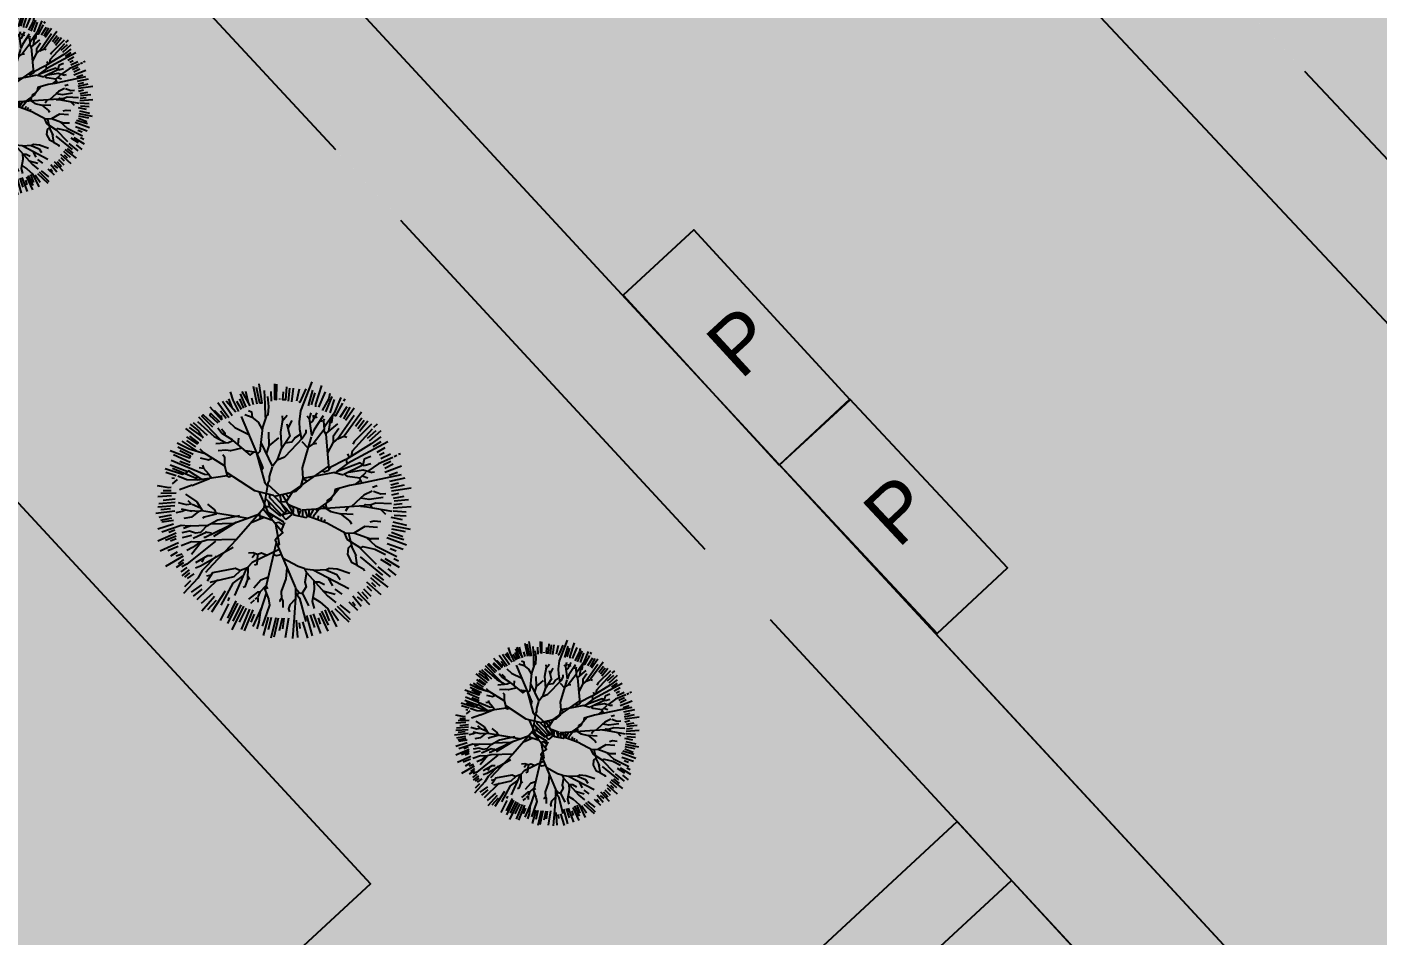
# Model space of a CAD drawing. Header units: metres. Extents: x 363418 to 1090844, y 5621240 to 16864471.
# Drawn here: x 363556.09 to 363577.2, y 5621469.81 to 5621484.01 of the extents above; entities that cross this region are included whole.
import ezdxf

# ---------------------------------------------------------------- set-up
doc = ezdxf.new("R2010")
doc.units = ezdxf.units.M
doc.header["$MEASUREMENT"] = 0
doc.linetypes.add('GELTUNGSBEREICH', pattern=[8.5, 7, -1.5])
doc.layers.get('0').update_dxf_attribs({"color": 252})
doc.layers.add('DACH-SONNE', color=7, linetype='Continuous', true_color=0xefdca9)
for name, color, linetype in [('DETACHED HOUSES', 255, 'Continuous'), ('FILL_Parken', 253, 'Continuous'), ('FOOTPATH', 255, 'Continuous'), ('KINDER GARDEN HATCHING', 255, 'Continuous'), ('MAJOR ROAD', 255, 'Continuous'), ('MAJOR ROAD HATCH', 255, 'Continuous'), ('MULTI STOREY BUILDING', 255, 'Continuous'), ('PARKPLATZ_LAENGS', 7, 'Continuous'), ('PLOT BOUNDARIES', 80, 'GELTUNGSBEREICH'), ('PRIVATE GREEN HATCHING', 255, 'Continuous'), ('ROAD PARKING', 255, 'Continuous'), ('TREES', 15, 'Continuous')]:
    doc.layers.add(name, color=color, linetype=linetype)
doc.layers.add('Garage', color=7, linetype='Continuous', lineweight=25)
doc.layers.get('0').off()
doc.layers.get('0').freeze()
doc.styles.get("Standard").update_dxf_attribs({"font": 'arial.ttf', "height": 1})

# ---------------------------------------------------------------- blocks, each defined once
blk = doc.blocks.new('Underground car park entrance')
h = blk.add_hatch(color=253)
h.dxf.hatch_style = 1
h.paths.add_polyline_path([(1.25, 10), (0, 10), (0, 2.5), (1.25, 2.5)])
h.paths.add_polyline_path([(3.75, 7.5), (2.5, 7.5), (3.75, 10), (1.25, 10), (1.25, 2.5), (2.5, 2.5), (1.25, 0), (3.75, 0)])
h.paths.add_polyline_path([(3.75, 10), (2.5, 7.5), (3.75, 7.5)], flags=17)
h.paths.add_polyline_path([(3.75, 10), (3.75, 7.5), (5, 7.5)], flags=17)
h.paths.add_polyline_path([(5, 10), (3.75, 10), (5, 7.5)])
h.paths.add_polyline_path([(5, 7.5), (3.75, 7.5), (3.75, 0), (5, 0)])
h.paths.add_polyline_path([(2.5, 2.5), (1.25, 2.5), (1.25, 0)], flags=17)
h.paths.add_polyline_path([(1.25, 2.5), (0, 2.5), (1.25, 0)], flags=17)
h.paths.add_polyline_path([(0, 2.5), (0, 0), (1.25, 0)])
for p, q in [((0, 0), (0, 10)), ((0, 10), (5, 10)), ((5, 10), (5, 0)), ((5, 0), (0, 0))]:
    blk.add_line(p, q)
at = {"color": 7}
for p, q in [((1.25, 0), (1.25, 10)), ((3.75, 10), (2.5, 7.5)), ((3.75, 0), (3.75, 10)), ((3.75, 10), (5, 7.5)), ((5, 7.5), (2.5, 7.5)), ((1.25, 0), (0, 2.5)), ((0, 2.5), (2.5, 2.5)), ((1.25, 0), (2.5, 2.5))]:
    blk.add_line(p, q, dxfattribs=at)
blk = doc.blocks.new('Public parking along streets')
at = {"layer": 'FILL_Parken'}
h = blk.add_hatch(color=256, dxfattribs=at)
h.dxf.hatch_style = 1
h.paths.add_polyline_path([(0, 0), (0, 2.5), (-6, 2.5), (-6, 0)])
at = {"layer": 'PARKPLATZ_LAENGS'}
blk.add_lwpolyline([(0, 0), (0, 2.5), (-6, 2.5), (-6, 0)], close=True, dxfattribs=at)
at = {"layer": 'PARKPLATZ_LAENGS', "insert": (-3.791, 0.741), "char_height": 1.5, "attachment_point": 1, "rotation": 90}
blk.add_mtext_dynamic_manual_height_columns('P', width=3.02243, gutter_width=12.5, heights=[0], dxfattribs=at)
blk = doc.blocks.new('Tree')
h = blk.add_hatch(color=63)
h.dxf.hatch_style = 1
edge = h.paths.add_edge_path()
edge.add_arc((0.14, -0.023), 5.772, 0, 360)
for p, q in [((-1.273, 5.72), (-1.106, 4.906)), ((0.376, 5.616), (0.313, 5.031)), ((0.543, 5.616), (0.46, 5.01)), ((0.815, 5.574), (0.689, 5.031)), ((1.42, 5.532), (1.211, 4.822)), ((-2.881, 4.969), (-2.38, 4.3)), ((-2.672, 5.031), (-2.234, 4.384)), ((-2.505, 5.052), (-2.067, 4.551)), ((-2.401, 5.136), (-2.236, 4.748)), ((-2.025, 5.031), (-1.816, 4.676)), ((-1.9, 5.136), (-1.712, 4.718)), ((-1.858, 5.365), (-1.607, 4.76)), ((-1.795, 5.47), (-1.42, 4.822)), ((-1.628, 5.491), (-1.508, 4.978)), ((-1.357, 5.177), (-1.273, 4.885)), ((-0.48, 5.47), (-0.459, 5.031)), ((-0.083, 5.157), (-0.083, 5.115)), ((1.525, 5.407), (1.357, 4.864)), ((1.984, 5.449), (1.692, 4.76)), ((2.297, 5.24), (2.005, 4.551)), ((2.401, 5.115), (2.193, 4.509)), ((2.882, 5.136), (2.819, 5.031)), ((-3.758, 4.321), (-2.771, 3.289)), ((-3.236, 4.781), (-2.712, 4.188)), ((-2.952, 4.533), (-2.986, 4.499)), ((-2.899, 4.48), (-2.936, 4.442)), ((-2.812, 4.301), (-2.756, 4.363)), ((-2.756, 4.593), (-2.505, 4.259)), ((-2.731, 4.383), (-2.712, 4.188)), ((-1.816, 4.342), (-0.841, 2.01)), ((-1.649, 4.426), (-1.32, 4.308)), ((0.272, 4.384), (0.033, 4.114)), ((1.17, 4.363), (1.265, 4.242)), ((1.337, 4.509), (1.264, 4.238)), ((1.441, 4.405), (1.453, 4.206)), ((2.965, 4.781), (2.652, 4.3)), ((3.111, 4.76), (2.819, 4.238)), ((3.633, 4.53), (2.842, 3.448)), ((3.299, 4.718), (2.903, 4.154)), ((-4.343, 3.799), (-3.633, 3.236)), ((-4.176, 3.841), (-3.549, 3.382)), ((-3.988, 4.071), (-3.361, 3.486)), ((0.481, 4.154), (0.3, 3.816)), ((1.264, 4.244), (1.369, 3.471)), ((1.902, 4.136), (1.74, 4.115)), ((1.942, 4.238), (1.909, 4.158)), ((2.548, 4.008), (2.018, 3.569)), ((2.224, 4.244), (2.139, 3.672)), ((3.654, 4.259), (3.362, 3.883)), ((3.759, 4.154), (3.466, 3.778)), ((3.926, 4.133), (3.55, 3.653)), ((4.281, 3.695), (3.884, 3.34)), ((4.51, 3.695), (3.988, 3.215)), ((4.343, 3.987), (4.176, 3.841)), ((-4.51, 3.215), (-3.827, 2.768)), ((-4.301, 3.256), (-3.883, 2.964)), ((-4.017, 3.344), (-4.078, 3.283)), ((-3.968, 3.305), (-4.012, 3.239)), ((-3.918, 3.266), (-3.972, 3.212)), ((-3.809, 3.18), (-3.856, 3.134)), ((-1.942, 3.361), (-1.971, 3.066)), ((-0.927, 3.156), (-0.411, 2.081)), ((-0.584, 3.632), (-0.563, 3.006)), ((-0.127, 3.378), (-0.563, 3.006)), ((-0.041, 3.632), (0.014, 2.886)), ((0.927, 3.198), (1.207, 2.924)), ((2.349, 3.168), (2.093, 2.693)), ((2.593, 3.375), (2.344, 3.164)), ((2.84, 3.445), (2.965, 3.403)), ((4.51, 3.194), (4.155, 2.964)), ((-4.886, 2.609), (-4.134, 2.275)), ((-4.698, 2.964), (-3.988, 2.63)), ((-1.133, 2.707), (-1.629, 2.777)), ((-1.138, 2.725), (-0.751, 1.336)), ((-0.563, 3.006), (-0.683, 2.648)), ((3.007, 2.651), (3.073, 2.48)), ((4.051, 2.526), (3.759, 2.4)), ((4.698, 2.922), (4.322, 2.714)), ((4.657, 2.693), (4.448, 2.588)), ((4.949, 2.63), (4.51, 2.421)), ((5.241, 2.567), (5.116, 2.505)), ((5.408, 2.651), (5.304, 2.609)), ((-5.032, 2.15), (-4.236, 1.85)), ((-4.593, 2.317), (-4.134, 2.129)), ((-3.716, 2.025), (-3.526, 1.997)), ((-3.57, 2.129), (-3.526, 1.997)), ((-2.579, 2.111), (-2.459, 1.647)), ((-0.841, 2.01), (-0.908, 1.892)), ((-0.188, 2.356), (-0.407, 2.072)), ((2.144, 2.093), (0.412, 0.886)), ((2.917, 2.384), (2.153, 1.991)), ((2.944, 2.004), (2.496, 1.831)), ((3.696, 2.129), (2.839, 1.714)), ((2.936, 2.394), (2.965, 2.191)), ((3.759, 2.4), (3.698, 2.133)), ((4.051, 2.192), (3.762, 2.104)), ((4.97, 2.296), (4.615, 2.129)), ((5.074, 2.171), (4.698, 1.983)), ((5.45, 2.087), (4.698, 1.795)), ((-5.241, 1.816), (-4.76, 1.67)), ((-4.969, 1.565), (-4.844, 1.544)), ((-4.719, 1.482), (-4.954, 1.28)), ((-4.044, 1.232), (-4.62, 1.009)), ((-4.056, 1.217), (-3.259, 1.528)), ((-3.292, 1.71), (-3.148, 1.545)), ((-0.76, 1.355), (-0.634, 1.208)), ((-0.623, 1.277), (-0.079, 0.769)), ((0.972, 1.532), (0.888, 1.218)), ((1.771, 1.681), (0.972, 1.532)), ((0.972, 1.532), (1.166, 1.411)), ((2.406, 1.798), (1.771, 1.681)), ((2.417, 1.8), (2.813, 1.702)), ((3.581, 1.445), (3.338, 1.256)), ((3.542, 1.525), (3.644, 1.314)), ((3.669, 1.642), (3.926, 1.565)), ((4.218, 1.816), (4.111, 1.802)), ((5.262, 1.795), (4.886, 1.67)), ((5.596, 1.544), (4.907, 1.398)), ((5.575, 1.231), (4.949, 1.085)), ((5.304, 1.315), (4.97, 1.231)), ((-4.975, 0.737), (-5.601, 0.695)), ((-4.769, 0.87), (-5.455, 0.842)), ((-5.35, 0.988), (-4.995, 0.988)), ((-1.021, 0.932), (-0.513, -0.211)), ((-0.725, 0.641), (0.027, -0.127)), ((0.659, 0.945), (-0.311, 0.714)), ((0.195, 0.835), (0.341, 0.661)), ((0.52, 0.961), (0.227, 0.469)), ((0.642, 1.047), (0.704, 0.985)), ((0.798, 1.155), (0.843, 1.11)), ((2.231, 0.637), (2.418, 0.834)), ((2.616, 1.074), (2.271, 0.657)), ((3.584, 0.638), (3.171, 0.251)), ((3.738, 0.772), (3.591, 0.644)), ((4.114, 0.96), (3.738, 0.772)), ((4.343, 1.189), (4.135, 1.127)), ((5.888, 1.085), (4.991, 0.96)), ((5.304, 0.855), (4.991, 0.772)), ((5.554, 0.709), (5.074, 0.626)), ((-4.827, 0.048), (-5.684, -0.056)), ((-4.824, 0.292), (-5.601, 0.236)), ((-4.816, 0.442), (-5.559, 0.382)), ((-5.016, 0.153), (-5.455, 0.111)), ((-4.804, 0.593), (-5.35, 0.528)), ((-4.536, 0.153), (-4.057, 0.055)), ((-4.244, 0.528), (-4.086, 0.379)), ((-4.045, 0.361), (-3.659, 0.199)), ((-3.597, 0.071), (-1.504, -0.275)), ((-0.609, 0.005), (0.092, -0.431)), ((-0.522, 0.218), (-0.036, -0.183)), ((0.222, 0.478), (-0.064, 0.457)), ((0.279, 0.1), (0, -0.147)), ((0.005, 0.385), (0.227, 0.054)), ((0.281, 0.376), (0.541, 0.232)), ((0.88, 0.115), (0.436, 0.29)), ((0.713, 0.181), (0.809, -0.175)), ((0.872, 0.094), (0.791, -0.109)), ((3.735, 0.289), (0.926, 0.098)), ((0.967, 0.1), (0.962, -0.207)), ((1.248, 0.119), (1.248, -0.185)), ((1.456, 0.134), (1.273, -0.195)), ((1.549, 0.14), (1.637, 0.052)), ((1.737, 0.153), (1.637, 0.052)), ((1.847, 0.288), (2.243, 0.029)), ((2.002, 0.398), (2.047, 0.174)), ((2.243, 0.029), (2.681, -0.076)), ((3.031, 0.241), (2.903, 0.041)), ((4.511, 0.128), (4.719, -0.084)), ((5.888, 0.25), (5.074, 0.187)), ((5.074, 0.062), (5.659, 0.02)), ((5.471, 0.375), (5.095, 0.333)), ((5.763, 0.563), (5.116, 0.5)), ((-4.891, -0.536), (-5.601, -0.766)), ((-4.995, -0.14), (-5.559, -0.244)), ((-4.975, -0.265), (-5.476, -0.369)), ((-4.891, -0.369), (-5.413, -0.453)), ((-2.057, -0.473), (-3.074, -1.1)), ((-0.773, -0.234), (-1.369, -0.478)), ((-1.075, -0.125), (-0.451, -0.349)), ((-0.958, -0.167), (-0.98, -0.319)), ((-0.431, -0.106), (-0.514, -0.209)), ((-0.354, -0.153), (-0.482, -0.281)), ((0.15, -0.467), (-0.006, -0.827)), ((0.019, -0.134), (0.212, -0.326)), ((0.05, -0.106), (0.099, -0.101)), ((0.072, -0.086), (0.072, -0.187)), ((0.072, -0.139), (0.11, -0.098)), ((0.116, -0.063), (0.081, -0.063)), ((0.14, -0.024), (0.082, -0.103)), ((0.17, -0.083), (0.114, -0.048)), ((0.47, -0.099), (0.211, -0.327)), ((1.676, -0.163), (1.654, -0.336)), ((1.815, -0.238), (1.793, -0.388)), ((1.971, -0.324), (1.932, -0.439)), ((4.97, -0.23), (5.471, -0.335)), ((5.011, -0.606), (5.847, -0.773)), ((5.116, -0.126), (5.659, -0.168)), ((-4.766, -0.954), (-5.601, -1.309)), ((-4.766, -1.079), (-5.246, -1.288)), ((-4.828, -0.808), (-5.1, -0.912)), ((-4.766, -1.205), (-5.016, -1.309)), ((-4.077, -1.058), (-4.494, -1.163)), ((-4.092, -0.614), (-4.432, -0.745)), ((-3.373, -0.902), (-3.993, -1.184)), ((-3.45, -0.891), (-3.167, -0.93)), ((3.289, -0.943), (2.95, -0.959)), ((3.044, -0.955), (3.214, -1.618)), ((4.093, -1.233), (3.289, -0.943)), ((4.427, -1.212), (4.035, -1.212)), ((4.782, -1.149), (5.68, -1.483)), ((4.865, -1.024), (5.554, -1.233)), ((4.991, -0.752), (5.617, -0.878)), ((4.991, -0.899), (5.513, -1.107)), ((-4.661, -1.393), (-5.497, -1.768)), ((-4.682, -1.56), (-5.142, -1.747)), ((-4.714, -1.804), (-5.016, -1.998)), ((-3.622, -1.347), (-4.077, -1.915)), ((-0.232, -1.383), (-0.738, -3.522)), ((3.157, -1.504), (3.393, -1.976)), ((3.581, -1.627), (4.302, -2.36)), ((4.803, -1.421), (5.523, -1.681)), ((4.938, -1.64), (5.209, -1.744)), ((-4.453, -1.998), (-5.246, -2.457)), ((-4.494, -1.894), (-4.766, -1.998)), ((-4.432, -2.29), (-4.766, -2.499)), ((-4.432, -2.144), (-4.682, -2.332)), ((-3.701, -2.186), (-3.889, -2.29)), ((-3.512, -2.073), (-3.596, -2.269)), ((-1.184, -1.881), (-1.315, -2.068)), ((-1.113, -2.367), (-1.211, -2.402)), ((-1.075, -1.926), (-1.113, -2.367)), ((3.572, -2.016), (4.583, -2.851)), ((4.499, -2.12), (4.959, -2.412)), ((4.687, -2.099), (5.335, -2.496)), ((5.105, -2.099), (5.314, -2.203)), ((-4.286, -2.499), (-4.557, -2.708)), ((-4.181, -2.604), (-4.515, -2.875)), ((-4.16, -2.75), (-4.39, -2.938)), ((-3.972, -2.791), (-4.265, -3)), ((-2.885, -3.057), (-3.826, -3.969)), ((-3.177, -2.85), (-3.388, -2.896)), ((-1.577, -2.538), (-2.129, -3.78)), ((-1.527, -2.519), (-1.85, -2.643)), ((-1.524, -2.915), (-1.44, -3.049)), ((2.026, -2.617), (1.495, -2.643)), ((2.129, -2.99), (2.318, -3.342)), ((4.04, -2.955), (4.458, -3.331)), ((4.124, -2.851), (4.833, -3.394)), ((4.27, -2.788), (4.625, -3.08)), ((4.374, -2.475), (4.938, -2.934)), ((4.833, -2.558), (5.188, -2.851)), ((-4.118, -3.105), (-4.39, -3.376)), ((-3.617, -3.293), (-4.093, -3.629)), ((-3.607, -3.483), (-3.996, -3.799)), ((-2.547, -3.571), (-3.17, -4.527)), ((-0.98, -3.625), (-1.067, -3.827)), ((-0.695, -3.34), (-0.98, -3.625)), ((-0.696, -3.343), (-0.626, -3.467)), ((0.644, -3.438), (0.813, -3.634)), ((0.644, -3.442), (0.647, -3.749)), ((0.806, -3.643), (0.723, -3.746)), ((0.825, -3.648), (0.947, -3.678)), ((1.885, -3.562), (2.443, -3.717)), ((2.422, -3.488), (2.736, -3.717)), ((3.455, -3.602), (3.998, -4.187)), ((3.643, -3.602), (3.915, -3.916)), ((3.727, -3.477), (4.061, -3.811)), ((4.52, -3.749), (3.873, -3.164)), ((3.873, -3.352), (4.082, -3.561)), ((4.082, -3.185), (4.27, -3.373)), ((-3.121, -3.677), (-3.631, -4.139)), ((-3.024, -3.823), (-3.607, -4.479)), ((-2.951, -3.993), (-3.34, -4.43)), ((-2.399, -4.151), (-2.774, -4.903)), ((-2.067, -4.01), (-2.441, -4.795)), ((-1.983, -4.114), (-2.432, -5.039)), ((-2.359, -3.864), (-2.422, -4.01)), ((-1.712, -4.26), (-2.244, -5.332)), ((-1.837, -4.198), (-2.202, -4.935)), ((-1.232, -3.989), (-1.399, -4.135)), ((-0.883, -4.28), (-1.284, -5.185)), ((-1.086, -3.873), (-1.19, -3.947)), ((-1.067, -3.86), (-1.065, -4.072)), ((-0.681, -3.675), (-0.944, -4.463)), ((0.957, -3.68), (1.232, -4.239)), ((2.527, -4.26), (3.121, -4.855)), ((2.652, -4.198), (3.1, -4.563)), ((3.059, -4.062), (3.455, -4.438)), ((3.226, -4.062), (3.351, -4.229)), ((3.247, -3.79), (3.622, -4.25)), ((3.435, -3.832), (3.664, -4.02)), ((-1.587, -4.344), (-1.91, -4.977)), ((-1.44, -4.386), (-1.827, -5.311)), ((-1.294, -4.427), (-1.68, -5.373)), ((-1.235, -4.62), (-1.388, -4.977)), ((-0.598, -4.754), (-0.824, -5.582)), ((-0.465, -4.771), (-0.595, -5.332)), ((-0.255, -4.79), (-0.469, -5.707)), ((-0.148, -4.796), (-0.344, -5.666)), ((0.034, -4.801), (-0.094, -5.373)), ((0.114, -4.801), (0.053, -5.29)), ((0.326, -4.796), (0.178, -5.687)), ((0.668, -4.887), (0.731, -5.68)), ((1.146, -4.686), (1.399, -5.597)), ((1.312, -4.646), (1.504, -5.221)), ((1.437, -4.612), (1.775, -5.492)), ((1.671, -4.782), (1.754, -5.075)), ((1.733, -4.574), (2.109, -5.388)), ((1.827, -4.483), (2.13, -5.116)), ((1.976, -4.424), (2.172, -4.928)), ((2.276, -4.448), (2.589, -4.908)), ((2.422, -4.365), (3.059, -4.96)), ((0.815, -5.012), (0.835, -5.263)), ((0.961, -4.97), (1.19, -5.701))]:
    blk.add_line(p, q)
for points in [[(-1.023, 5.825), (-0.88, 4.949), (-0.98, 4.949), (-1.127, 5.658)], [(-0.772, 5.512), (-0.741, 4.915), (-0.729, 4.317), (-0.591, 4.418), (-0.572, 4.788), (-0.605, 5.24)], [(-0.313, 5.825), (-0.308, 5.123), (-0.22, 5.114), (-0.209, 5.804)], [(0.23, 5.679), (0.183, 5.09), (0.067, 5.09), (0.105, 5.449)], [(1.107, 5.595), (0.843, 4.994), (0.794, 4.969)], [(1.378, 5.908), (0.869, 4.598), (0.806, 4.1), (0.822, 3.761), (0.909, 3.296)], [(1.817, 5.741), (1.548, 4.903), (1.545, 4.781)], [(-2.317, 5.449), (-2.2, 5.073), (-1.942, 4.572)], [(2.193, 5.386), (2.149, 5.161), (1.859, 4.614)], [(2.694, 5.198), (2.396, 4.49), (1.934, 3.828)], [(2.777, 4.948), (2.451, 4.369), (2.36, 4.438)], [(-3.111, 3.862), (-3.596, 4.348), (-3.543, 4.419), (-3.048, 3.966)], [(-2.86, 4.029), (-3.243, 4.383), (-3.2, 4.469), (-2.798, 4.092)], [(-2.767, 4.347), (-3.013, 4.595), (-3.044, 4.564)], [(-1.482, 4.614), (-1.35, 4.542), (-1.319, 4.301)], [(-1.333, 4.313), (-1.049, 4.079), (-0.866, 3.747)], [(-0.694, 4.343), (-0.857, 3.836), (-0.97, 2.75), (-1.107, 2.612)], [(0.042, 4.363), (0.05, 4.188), (-0.041, 3.632)], [(1.608, 4.509), (1.403, 4.116), (1.291, 4.041)], [(1.9, 4.363), (1.481, 3.721), (1.37, 3.459)], [(1.518, 4.325), (1.548, 4.295), (1.629, 4.321)], [(2.324, 4.386), (2.281, 4.065), (2.198, 4.065)], [(3.299, 4.384), (2.562, 3.331), (2.838, 3.446)], [(-4.134, 3.987), (-3.752, 3.691), (-3.539, 3.364)], [(-3.8, 4.113), (-3.039, 3.429), (-2.503, 3.148)], [(-2.881, 3.82), (-2.693, 3.585), (-2.22, 3.276)], [(-2.714, 3.778), (-2.553, 3.605), (-2.553, 3.493)], [(-2.401, 4.113), (-2.109, 3.833), (-1.466, 3.515)], [(0.251, 4.008), (0.369, 3.494), (0.396, 3.468), (-0.019, 2.835)], [(1.107, 3.737), (1.106, 3.588), (0.967, 3.356), (0.155, 2.511)], [(1.911, 4.137), (1.939, 3.756), (1.439, 3.092)], [(1.914, 3.721), (2.02, 3.544), (2.158, 1.926)], [(2.61, 3.799), (2.344, 3.429), (2.344, 3.158)], [(4.114, 3.758), (3.204, 2.771), (3.168, 2.538)], [(4.093, 3.987), (3.314, 3.218), (3.237, 3.089)], [(-4.719, 3.152), (-4.179, 2.866), (-3.507, 2.679)], [(-4.155, 3.444), (-3.77, 3.149), (-3.813, 3.106), (-4.28, 3.424)], [(-2.965, 3.11), (-2.39, 3.157), (-2.19, 3.256)], [(-2.195, 3.254), (-1.408, 2.591), (-1.24, 2.722)], [(0.18, 3.139), (0.484, 3.194), (0.611, 3.376), (0.865, 3.532)], [(1.353, 3.418), (0.938, 2.015), (0.972, 1.535)], [(1.211, 2.939), (1.456, 3.104), (1.608, 3.131)], [(4.824, 3.194), (2.995, 2.214), (2.468, 1.81)], [(4.51, 3.424), (4.075, 3.095), (2.936, 2.396)], [(-5.032, 2.797), (-4.166, 2.468), (-4.121, 2.535), (-4.593, 2.776)], [(-2.651, 2.609), (-2.571, 2.509), (-2.571, 2.106), (-3.519, 2.686), (-3.675, 2.86)], [(-3.675, 2.463), (-3.302, 2.373), (-3.14, 2.454)], [(-1.784, 2.908), (-2.305, 2.786), (-2.516, 2.818), (-2.867, 2.779)], [(0.012, 2.923), (-0.182, 2.372), (0.155, 2.511)], [(5.053, 2.484), (4.406, 2.2), (3.925, 1.86)], [(-5.261, 1.983), (-4.479, 1.72), (-4.397, 1.775)], [(-4.99, 2.359), (-3.489, 1.726), (-3.276, 1.708), (-3.526, 1.997)], [(-4.927, 2.004), (-3.861, 1.543), (-3.782, 1.596)], [(-3.604, 1.477), (-4.202, 1.876), (-4.357, 1.758)], [(-0.417, 2.058), (-0.556, 1.617), (-0.556, 1.413), (-0.617, 1.317), (-0.805, 0.143)], [(2.241, 2.036), (2.132, 1.891), (1.955, 1.82), (1.837, 1.879)], [(3.762, 2.104), (3.568, 2.234), (2.944, 2.004)], [(3.054, 1.819), (3.709, 1.927), (4.111, 1.802)], [(-2.458, 1.647), (-3.791, 1.449), (-4.286, 1.466), (-4.698, 1.628)], [(-2.508, 1.837), (-1.213, 0.981), (-0.362, 0.767), (0.47, -0.099)], [(-2.459, 1.648), (-2.359, 1.608), (-2.247, 1.664)], [(0.936, 1.251), (0.914, 1.174), (0.659, 0.945)], [(5.429, 1.69), (3.507, 1.285), (3.084, 1.211), (2.445, 1.024), (2.398, 0.814)], [(3.837, 1.797), (3.563, 1.544), (2.994, 1.623), (2.893, 1.682)], [(-5.622, 1.217), (-5.097, 1.126), (-4.995, 1.134)], [(-4.348, 0.821), (-3.824, 0.467), (-3.576, 0.065)], [(-0.538, 0.811), (-0.538, 0.671), (0.13, -0.033)], [(-0.07, 0.772), (-0.025, 0.547), (-0.068, 0.461)], [(0.038, 0.797), (0.569, -0.125), (1.119, -0.24), (1.218, -0.174)], [(2.272, 0.663), (2.258, 0.579), (1.689, 0.175), (1.661, 0.148)], [(2.282, 0.67), (2.078, 0.538), (2.078, 0.452)], [(4.615, 0.667), (3.978, 0.575), (3.584, 0.638)], [(4.176, 0.96), (4.504, 0.83), (4.74, 0.855)], [(-4.326, 0.11), (-4.493, 0.026), (-4.787, -0.035)], [(-4.064, 0.359), (-4.304, 0.333), (-4.661, 0.424)], [(-3.76, 0.029), (-4.073, -0.226), (-4.411, -0.286)], [(-3.583, 0.076), (-3.729, 0.027), (-4.119, 0.06)], [(-3.346, 0.361), (-3.026, 0.114), (-2.948, -0.081), (-3.501, -0.217), (-3.576, -0.265)], [(-0.798, 0.187), (-2.025, -1.241), (-3.126, -2.381), (-3.429, -2.729)], [(-0.82, 0.161), (0.07, -0.918), (-0.131, -1.079), (-0.158, -1.079)], [(-0.596, 0.51), (-0.529, 0.247), (-0.716, 0.247)], [(0.541, 0.249), (0.541, 0.009), (0.099, -0.101)], [(1.064, 0.107), (1.158, -0.152), (2.064, -0.488), (2.95, -0.959)], [(1.638, 0.053), (1.465, -0.181), (1.448, -0.26)], [(3.592, 0.279), (3.873, 0.242), (5.011, 0.041)], [(3.705, 0.264), (3.811, 0.353), (4.02, 0.334), (4.107, 0.2)], [(4.991, 0.375), (4.285, 0.409), (4.031, 0.318)], [(-5.413, -0.891), (-4.54, -0.588), (-4.192, -0.617), (-3.286, -0.586)], [(-3.339, -0.588), (-3.663, -0.912), (-3.885, -0.956), (-4.159, -0.858), (-4.515, -0.933)], [(-2.048, -0.466), (-3.447, -1.141), (-3.513, -1.142)], [(-1.897, -0.156), (-2.871, -0.356), (-3.4, -0.649)], [(-0.946, -0.08), (-2.158, -0.505), (-3.208, -0.543)], [(0.099, -0.585), (-0.114, -0.461), (-0.274, -0.501)], [(-0.257, -0.522), (-0.09, -1.462), (-0.166, -1.539)], [(3.258, -0.105), (2.681, -0.076), (3.104, -0.407), (3.174, -0.523)], [(4.03, -0.439), (4.215, -0.39), (4.51, -0.418)], [(5.053, -0.439), (5.68, -0.585)], [(-0.151, -1.115), (-0.283, -1.265), (0.64, -3.433)], [(2.83, -0.896), (2.974, -1.224), (3.593, -1.62)], [(4.364, -0.69), (3.785, -0.65), (3.289, -0.943)], [(3.843, -1.136), (4.274, -1.526), (5.241, -2.005)], [(-3.7, -1.364), (-4.067, -1.335), (-4.536, -1.518)], [(-2.976, -1.31), (-4.28, -2.361), (-4.515, -2.478)], [(-2.027, -1.243), (-3.382, -1.272), (-3.714, -1.375), (-4.03, -1.606), (-4.286, -1.727)], [(-2.188, -1.603), (-3.664, -2.442), (-3.889, -2.541)], [(-0.102, -1.689), (-1.319, -2.283), (-1.527, -2.51)], [(-1.074, -1.905), (-0.902, -1.837), (-0.639, -1.951)], [(3.342, -1.874), (3.429, -2.399), (3.21, -2.299), (3.011, -1.92), (3.049, -1.611), (3.179, -1.481)], [(3.593, -1.62), (3.699, -1.549), (4.237, -1.671), (4.719, -1.922)], [(-2.949, -1.988), (-3.58, -2.638), (-3.786, -2.981), (-4.433, -3.677)], [(-3.129, -1.972), (-3.35, -1.972), (-3.701, -2.186)], [(-1.1, -1.916), (-1.28, -1.842), (-1.482, -1.859)], [(-0.358, -1.917), (-0.22, -1.963), (-0.004, -1.92)], [(0.057, -2.064), (0.757, -2.451), (1.042, -2.536), (1.14, -2.745)], [(3.429, -2.399), (3.747, -2.584), (3.748, -2.663)], [(-3.346, -3.105), (-3.101, -2.724), (-2.082, -2.539), (-1.85, -2.643), (-2.154, -2.921), (-3.242, -3.188)], [(-1.726, -2.873), (-2.192, -3.221), (-2.735, -4.219)], [(-1.522, -2.505), (-1.527, -3.042), (-1.652, -3.378), (-1.733, -3.404)], [(-0.606, -2.965), (-0.924, -3.083), (-1.253, -3.446)], [(0.249, -2.515), (0.2, -3.023), (-0.008, -3.591), (0.01, -3.908)], [(1.135, -2.734), (1.068, -3.174), (1.124, -3.378), (0.952, -3.67)], [(1.054, -2.562), (1.449, -2.618), (3.059, -3.456)], [(1.134, -2.738), (2.109, -3.808), (2.464, -4.093)], [(2.025, -2.617), (2.164, -2.531), (2.538, -2.569), (3.1, -2.767)], [(2.025, -2.617), (2.517, -2.818), (2.673, -3.049)], [(-0.98, -3.625), (-1.086, -3.625), (-1.482, -3.947)], [(-0.776, -3.421), (-0.586, -3.93), (-0.538, -4.21), (-0.866, -5.165)], [(0.653, -3.647), (0.582, -4.776), (0.501, -5.722)], [(0.646, -3.637), (0.828, -3.896), (1.107, -4.949)], [(1.468, -3.105), (1.496, -3.486), (1.392, -4.048), (1.483, -4.365)], [(1.507, -3.148), (1.71, -3.148), (1.963, -3.279)], [(0.01, -3.908), (-0.061, -3.996), (-0.041, -4.052)], [(0.01, -3.908), (0.063, -4.014), (0.063, -4.323)], [(0.635, -3.937), (0.381, -4.191), (0.328, -4.385), (0.376, -4.511)], [(1.425, -3.87), (1.739, -4.068), (2.113, -4.382), (2.506, -5.2)], [(-0.944, -4.417), (-1.017, -4.986), (-1.117, -5.29)]]:
    blk.add_lwpolyline(points)

msp = doc.modelspace()

# ---------------------------------------------------------------- hatches: boundary and pattern name
at = {"layer": 'DACH-SONNE', "transparency": 33554674}
h = msp.add_hatch(color=256, dxfattribs=at)
h.dxf.hatch_style = 1
h.paths.add_polyline_path([(363561.46, 5621470.627), (363552.631, 5621480.169), (363537.951, 5621466.586), (363546.78, 5621457.044)])
h.paths.add_polyline_path([(363581.355, 5621449.525), (363572.527, 5621459.067), (363557.846, 5621445.485), (363566.675, 5621435.943)])
h.paths.add_polyline_path([(363596.018, 5621434.12), (363587.19, 5621443.662), (363572.509, 5621430.079), (363581.338, 5621420.537)])
h.paths.add_polyline_path([(363615.717, 5621413.198), (363606.888, 5621422.741), (363592.208, 5621409.158), (363601.037, 5621399.616)])
h.paths.add_polyline_path([(363531.068, 5621452.126), (363521.51, 5621443.315), (363535.066, 5621428.609), (363544.624, 5621437.421)])
h.paths.add_polyline_path([(363509.746, 5621432.47), (363500.187, 5621423.659), (363513.743, 5621408.953), (363523.302, 5621417.765)])
at = {"layer": 'FOOTPATH', "true_color": 0x2776bb, "transparency": 33554687}
h = msp.add_hatch(color=152, dxfattribs=at)
h.dxf.hatch_style = 1
h.paths.add_polyline_path([(363541.205, 5621520.556, 0.219217), (363542.524, 5621516.586), (363584.776, 5621471.444, 0.413547), (363591.835, 5621471.202), (363691.374, 5621563.945, 0.219217), (363692.961, 5621567.816), (363591.919, 5621473.673, -0.413547), (363584.861, 5621473.914)])
h = msp.add_hatch(color=152, dxfattribs=at)
h.dxf.hatch_style = 1
h.paths.add_polyline_path([(363560.024, 5621485.632, 0.218783), (363556.167, 5621487.232), (363559.354, 5621483.779), (363632.351, 5621404.883), (363633.843, 5621405.848), (363628.798, 5621411.3), (363607.849, 5621433.942)])
at = {"layer": 'KINDER GARDEN HATCHING', "true_color": 0x2776bb, "transparency": 33554687}
h = msp.add_hatch(dxfattribs=at)
h.set_pattern_fill('ANSI31', color=152)
h.set_pattern_definition([(45, (363601.34066, 5621465.04769), (-0.08838835, 0.08838835), [])])
h.paths.add_polyline_path([(363679.558, 5621599.183), (363653.534, 5621595.018), (363646.454, 5621601.954), (363642.49, 5621605.39), (363548.003, 5621590.611), (363515.044, 5621585.962), (363474.205, 5621580.083), (363440.464, 5621575.956), (363440.782, 5621573.982), (363446.263, 5621539.99), (363453.43, 5621514.356), (363465.622, 5621479.819), (363476.451, 5621454.964), (363525.678, 5621325.647), (363548.092, 5621325.346), (363571.288, 5621324.706), (363586.634, 5621325.564), (363580.334, 5621330.743), (363600.425, 5621336.407), (363611.231, 5621339.45), (363582.103, 5621376.861), (363604.034, 5621392.772), (363609.351, 5621387.38), (363638.159, 5621406.014), (363663.957, 5621430.161), (363689.034, 5621450.422), (363699.348, 5621440.797), (363734.359, 5621469.533), (363726.044, 5621479.947), (363750.212, 5621500.058), (363762.217, 5621509.773), (363721.404, 5621552.141)], flags=17)
h.paths.add_polyline_path([(363472.274, 5621577.832), (363532.311, 5621513.002), (363543.843, 5621500.55, -0.523007), (363542.077, 5621492.529), (363474.397, 5621464.685), (363478.256, 5621455.827), (363554.241, 5621487.088, -0.313317), (363559.813, 5621485.86), (363619.969, 5621420.842), (363633.984, 5621405.695), (363636.548, 5621407.354, 0.044576), (363637.249, 5621407.902), (363639.886, 5621410.37), (363579.673, 5621474.7, -0.430875), (363580.119, 5621481.955), (363691.51, 5621574.98, 0.423388), (363692.041, 5621582.141), (363687.259, 5621587.516), (363680.613, 5621594.988, 0.255997), (363676.087, 5621596.602), (363670.005, 5621595.629), (363681.302, 5621582.929, -0.423386), (363680.771, 5621575.768), (363597.676, 5621506.373, -0.007893), (363597.553, 5621506.274), (363574.172, 5621487.366, -0.393182), (363567.378, 5621487.837), (363481.892, 5621579.169), (363474.521, 5621578.108), (363474.521, 5621578.108, -0.005316), (363474.416, 5621578.094)], flags=0)
h.paths.add_polyline_path([(363525.671, 5621548.19), (363529.356, 5621548.721), (363546.069, 5621551.127), (363579.085, 5621555.784), (363624.712, 5621562.921), (363630.963, 5621563.898), (363645.381, 5621548.493), (363594.948, 5621506.375), (363595.855, 5621505.406, -0.035094), (363595.17, 5621505.26), (363561.963, 5621500.575), (363558.038, 5621500.01), (363548.621, 5621510.071), (363546.811, 5621509.81), (363539.977, 5621517.111), (363526.31, 5621531.713), (363512.643, 5621546.315)], flags=0)
h.paths.add_polyline_path([(363476.8, 5621560.98), (363468.879, 5621559.863), (363460.957, 5621558.746), (363454.643, 5621572.352), (363462.565, 5621573.469), (363470.486, 5621574.587)], flags=0)
h.paths.add_polyline_path([(363487.86, 5621577.037), (363501.654, 5621578.983), (363515.321, 5621564.381), (363501.527, 5621562.435)], flags=0)
h.paths.add_polyline_path([(363488.246, 5621541.689), (363500.133, 5621543.334), (363504.889, 5621538.198), (363509.645, 5621533.062), (363525.718, 5621515.706), (363513.831, 5621514.062), (363501.945, 5621512.417), (363497.188, 5621517.553), (363492.432, 5621522.689), (363504.319, 5621524.334), (363516.206, 5621525.978), (363509.645, 5621533.062), (363497.759, 5621531.417), (363485.872, 5621529.773), (363481.116, 5621534.909), (363476.359, 5621540.045)], flags=0)
h.paths.add_polyline_path([(363507.185, 5621579.804), (363520.979, 5621581.75), (363534.646, 5621567.148), (363520.852, 5621565.202)], flags=0)
h.paths.add_polyline_path([(363518.765, 5621544.165), (363530.642, 5621545.875), (363534.919, 5621541.423), (363558.677, 5621545.13), (363565.915, 5621537.396), (363579.582, 5621522.794), (363584.695, 5621517.33), (363589.002, 5621520.927), (363635.128, 5621559.448), (363643.328, 5621550.687), (363592.895, 5621508.569), (363584.695, 5621517.33), (363572.748, 5621530.095), (363548.742, 5621526.65), (363552.98, 5621522.005), (363541.101, 5621520.301), (363536.732, 5621524.969), (363532.434, 5621529.561), (363544.311, 5621531.271), (363548.588, 5621526.819), (363548.742, 5621526.65), (363572.748, 5621530.095), (363565.915, 5621537.396), (363558.677, 5621545.13), (363534.919, 5621541.423), (363539.31, 5621536.609), (363527.432, 5621534.905), (363523.062, 5621539.573)], flags=0)
h.paths.add_polyline_path([(363527.029, 5621582.603), (363540.822, 5621584.549), (363554.489, 5621569.947), (363540.695, 5621568.001)], flags=0)
h.paths.add_polyline_path([(363530.063, 5621512.727), (363528.915, 5621512.255), (363543.661, 5621496.332), (363521.948, 5621487.399), (363522.023, 5621487.318), (363478.123, 5621469.257), (363467.931, 5621480.263), (363474.839, 5621483.105), (363485.031, 5621472.1), (363487.371, 5621473.062), (363477.056, 5621484.2), (363483.964, 5621487.043), (363467.288, 5621505.049)], flags=0)
h.paths.add_polyline_path([(363546.872, 5621585.402), (363560.666, 5621587.348), (363574.332, 5621572.746), (363560.539, 5621570.8)], flags=0)
h.paths.add_polyline_path([(363546.101, 5621514.959), (363557.978, 5621516.669), (363562.255, 5621512.217), (363566.647, 5621507.403), (363554.768, 5621505.699), (363550.399, 5621510.367)], flags=0)
h.paths.add_polyline_path([(363566.49, 5621588.442), (363580.284, 5621590.387), (363593.951, 5621575.785), (363580.157, 5621573.84)], flags=0)
h.paths.add_polyline_path([(363554.906, 5621485.47, -0.31331), (363558.528, 5621484.671), (363632.492, 5621404.731), (363609.632, 5621389.944), (363604.251, 5621395.4), (363579.253, 5621377.264), (363607.823, 5621340.571), (363576.107, 5621331.629), (363581.404, 5621327.275), (363576.436, 5621326.997), (363571.259, 5621326.712), (363557.508, 5621327.091), (363548.098, 5621327.346), (363530.461, 5621327.583, -0.307585), (363525.855, 5621330.804), (363525.319, 5621332.212), (363517.166, 5621353.629), (363502.683, 5621391.674), (363496.703, 5621407.384), (363478.884, 5621454.193), (363511.263, 5621467.514), (363514.038, 5621468.656)], flags=0)
h.paths.add_polyline_path([(363534.639, 5621451.592), (363574.11, 5621467.831), (363591.093, 5621449.475), (363551.481, 5621433.39), (363549.418, 5621435.567), (363549.453, 5621435.582)], flags=0)
h.paths.add_polyline_path([(363529.054, 5621420.779), (363537.978, 5621397.337), (363546.873, 5621373.971), (363514.522, 5621360.575), (363505.613, 5621383.979), (363487.794, 5621430.788), (363520.159, 5621444.147)], flags=0)
h.paths.add_polyline_path([(363529.566, 5621471.8), (363549.301, 5621479.92), (363558.722, 5621469.738), (363538.986, 5621461.619)], flags=0)
h.paths.add_polyline_path([(363586.085, 5621591.507), (363599.879, 5621593.452), (363613.545, 5621578.85), (363599.751, 5621576.904)], flags=0)
h.paths.add_polyline_path([(363568.808, 5621500.026), (363573.486, 5621500.686, -0.760887), (363577.328, 5621491.847), (363573.229, 5621488.532, -0.393182), (363568.473, 5621488.862), (363565.856, 5621491.658, -0.607271)], flags=0)
h.paths.add_polyline_path([(363505.395, 5621461.856), (363510.02, 5621449.707), (363491.513, 5621442.093), (363486.888, 5621454.242)], flags=0)
h.paths.add_polyline_path([(363582.662, 5621481.799), (363625.688, 5621517.731), (363633.376, 5621524.151), (363702.737, 5621450.047), (363725.848, 5621469.016, 0.410262), (363726.143, 5621471.81), (363723.971, 5621474.53, -0.408293), (363725.106, 5621485.671), (363746.999, 5621503.888, -0.003409), (363747.083, 5621503.957), (363747.083, 5621503.957, 0.003409), (363746.999, 5621503.888), (363725.106, 5621485.671, 0.408293), (363723.971, 5621474.53), (363726.143, 5621471.81, -0.410262), (363725.848, 5621469.016), (363702.737, 5621450.047), (363633.376, 5621524.151), (363625.688, 5621517.731), (363649.606, 5621492.178), (363676.94, 5621462.974), (363629.852, 5621423.65), (363582.217, 5621474.544, -0.430875)], flags=0)
h.paths.add_polyline_path([(363589.364, 5621483.487), (363594.737, 5621487.974), (363602.937, 5621479.213), (363597.565, 5621474.726), (363611.228, 5621460.128), (363620.172, 5621467.597), (363626.579, 5621472.948), (363612.916, 5621487.546), (363607.543, 5621483.059), (363599.343, 5621491.82), (363604.715, 5621496.307), (363610.088, 5621500.794), (363618.288, 5621492.033), (363612.916, 5621487.546), (363626.579, 5621472.948), (363641.93, 5621485.768), (363628.266, 5621500.366), (363622.894, 5621495.879), (363614.693, 5621504.64), (363620.066, 5621509.127), (363625.439, 5621513.614), (363633.639, 5621504.853), (363628.266, 5621500.366), (363641.93, 5621485.768), (363611.228, 5621460.128), (363597.565, 5621474.726), (363592.192, 5621470.239), (363583.992, 5621479)], flags=0)
h.paths.add_polyline_path([(363617.631, 5621595.428), (363640.207, 5621598.959, -0.220791), (363641.016, 5621598.727), (363642.363, 5621597.56, -0.015274), (363642.408, 5621597.519), (363648.254, 5621591.791, 0.237794), (363655.975, 5621589.333), (363657.048, 5621589.504), (363635.657, 5621571.64, -0.397755), (363628.802, 5621572.062), (363614.753, 5621587.072, -0.602138)], flags=0)
h.paths.add_polyline_path([(363550, 5621449.716), (363569.735, 5621457.835), (363579.155, 5621447.653), (363559.354, 5621439.605)], flags=0)
h.paths.add_polyline_path([(363516.431, 5621432.864), (363521.056, 5621420.715), (363502.565, 5621413.058), (363497.924, 5621425.25)], flags=0)
h.paths.add_polyline_path([(363635.537, 5621566.329), (363666.428, 5621592.127), (363676.403, 5621580.914), (363645.803, 5621555.359)], flags=0)
h.paths.add_polyline_path([(363563.457, 5621435.171), (363583.192, 5621443.29), (363592.613, 5621433.108), (363572.811, 5621425.061)], flags=0)
h.paths.add_polyline_path([(363523.214, 5621415.047), (363527.839, 5621402.897), (363509.332, 5621395.283), (363504.707, 5621407.432)], flags=0)
h.paths.add_polyline_path([(363607.213, 5621452.222), (363622.564, 5621465.042), (363631.447, 5621455.55), (363616.096, 5621442.731)], flags=0)
h.paths.add_polyline_path([(363534.251, 5621386.055), (363538.876, 5621373.905), (363520.384, 5621366.248), (363515.743, 5621378.44)], flags=0)
h.paths.add_polyline_path([(363620.88, 5621437.62), (363636.231, 5621450.44), (363645.114, 5621440.949), (363629.763, 5621428.129)], flags=0)
h.paths.add_polyline_path([(363588.029, 5621408.613), (363607.764, 5621416.733), (363617.184, 5621406.551), (363597.383, 5621398.503)], flags=0)
h.paths.add_polyline_path([(363675.871, 5621540.097, -0.403179), (363682.79, 5621539.607), (363699.541, 5621521.025, -0.425334), (363699.032, 5621513.84, -0.403179), (363692.113, 5621514.329), (363675.363, 5621532.912, -0.425334)], flags=0)
h.paths.add_polyline_path([(363633.863, 5621423.748), (363649.214, 5621436.568), (363656.731, 5621428.537), (363641.38, 5621415.717)], flags=0)
h.paths.add_polyline_path([(363543.878, 5621360.56), (363548.167, 5621348.288), (363529.457, 5621341.186), (363525.168, 5621353.458)], flags=0)
h.paths.add_polyline_path([(363679.558, 5621599.183), (363653.534, 5621595.018), (363646.454, 5621601.954), (363642.49, 5621605.39), (363548.003, 5621590.611), (363515.044, 5621585.962), (363474.205, 5621580.083), (363440.464, 5621575.956), (363446.263, 5621539.99), (363453.43, 5621514.356), (363465.622, 5621479.819), (363476.451, 5621454.964), (363525.678, 5621325.647), (363548.092, 5621325.346), (363571.288, 5621324.706), (363586.634, 5621325.564), (363580.334, 5621330.743), (363600.425, 5621336.407), (363611.231, 5621339.45), (363582.103, 5621376.861), (363604.034, 5621392.772), (363609.351, 5621387.38), (363638.159, 5621406.014), (363663.957, 5621430.161), (363689.034, 5621450.422), (363699.348, 5621440.797), (363734.359, 5621469.533), (363726.044, 5621479.947), (363750.212, 5621500.058), (363762.217, 5621509.773), (363721.404, 5621552.141)], flags=17)
h.paths.add_polyline_path([(363691.51, 5621574.98), (363580.119, 5621481.955, 0.430875), (363579.673, 5621474.7), (363639.886, 5621410.37), (363641.164, 5621411.566), (363582.217, 5621474.544, -0.430875), (363582.662, 5621481.799), (363625.688, 5621517.731), (363633.376, 5621524.151), (363696.633, 5621576.979), (363692.041, 5621582.141, -0.423386)], flags=0)
h.paths.add_polyline_path([(363472.274, 5621577.832), (363532.311, 5621513.002), (363543.843, 5621500.55, -0.523007), (363542.077, 5621492.529), (363474.397, 5621464.685), (363478.256, 5621455.827), (363554.241, 5621487.088, -0.313315), (363559.813, 5621485.86), (363619.969, 5621420.842), (363633.984, 5621405.695), (363636.548, 5621407.354, 0.044576), (363637.249, 5621407.902), (363639.886, 5621410.37), (363579.673, 5621474.7, -0.430875), (363580.119, 5621481.955), (363691.51, 5621574.98, 0.42339), (363692.041, 5621582.141), (363687.259, 5621587.516), (363680.613, 5621594.988, 0.255997), (363676.087, 5621596.602), (363670.005, 5621595.629), (363681.302, 5621582.929, -0.423386), (363680.771, 5621575.768), (363597.676, 5621506.373), (363597.676, 5621506.373), (363646.579, 5621547.213), (363645.381, 5621548.493), (363594.948, 5621506.375), (363595.855, 5621505.406, -0.035092), (363595.17, 5621505.26), (363561.963, 5621500.575), (363558.038, 5621500.01), (363556.228, 5621499.75), (363567.378, 5621487.837, 0.393182), (363574.172, 5621487.366), (363597.553, 5621506.274), (363597.676, 5621506.373), (363597.676, 5621506.373, -0.007896), (363597.553, 5621506.274), (363574.172, 5621487.366, -0.393182), (363567.378, 5621487.837), (363481.892, 5621579.169), (363474.521, 5621578.108, -0.00532), (363474.416, 5621578.094)], flags=0)
h.paths.add_polyline_path([(363472.274, 5621577.832), (363532.311, 5621513.002), (363543.843, 5621500.55, -0.523007), (363542.077, 5621492.529), (363487.069, 5621469.899), (363485.031, 5621472.1), (363478.123, 5621469.257), (363467.931, 5621480.263), (363474.839, 5621483.105), (363485.031, 5621472.1), (363487.371, 5621473.062), (363477.056, 5621484.2), (363483.964, 5621487.043), (363467.288, 5621505.049), (363530.063, 5621512.727), (363531.875, 5621513.473), (363516.958, 5621529.581), (363513.286, 5621529.131), (363516.206, 5621525.978), (363525.718, 5621515.706), (363513.831, 5621514.062), (363501.945, 5621512.417), (363497.188, 5621517.553), (363492.432, 5621522.689), (363504.319, 5621524.334), (363516.206, 5621525.978), (363509.645, 5621533.062), (363497.759, 5621531.417), (363485.872, 5621529.773), (363481.116, 5621534.909), (363476.359, 5621540.045), (363488.246, 5621541.689), (363500.133, 5621543.334), (363504.889, 5621538.198), (363509.645, 5621533.062), (363513.286, 5621529.131), (363516.958, 5621529.581), (363501.605, 5621546.159), (363476.654, 5621543.107), (363468.879, 5621559.863), (363460.957, 5621558.746), (363454.643, 5621572.352), (363462.565, 5621573.469), (363461.171, 5621576.474)], flags=0)
h.paths.add_polyline_path([(363512.643, 5621546.315), (363525.671, 5621548.19), (363529.356, 5621548.721), (363546.069, 5621551.127), (363579.085, 5621555.784), (363624.712, 5621562.921), (363630.963, 5621563.898), (363645.381, 5621548.493), (363594.948, 5621506.375), (363586.396, 5621515.513), (363562.402, 5621512.057), (363566.647, 5621507.403), (363554.768, 5621505.699), (363550.432, 5621510.332), (363546.811, 5621509.81), (363539.977, 5621517.111), (363526.31, 5621531.713)], flags=0)
h.paths.add_polyline_path([(363512.643, 5621546.315), (363525.671, 5621548.19), (363529.356, 5621548.721), (363546.069, 5621551.127), (363579.085, 5621555.784), (363624.712, 5621562.921), (363630.963, 5621563.898), (363643.328, 5621550.687), (363592.895, 5621508.569), (363584.695, 5621517.33), (363579.582, 5621522.794), (363541.789, 5621517.371), (363548.621, 5621510.071), (363546.811, 5621509.81)], flags=0)
h.paths.add_polyline_path([(363476.8, 5621560.98), (363468.879, 5621559.863), (363462.565, 5621573.469), (363470.486, 5621574.587)], flags=0)
h.paths.add_polyline_path([(363519.477, 5621539.014), (363523.062, 5621539.573), (363518.765, 5621544.165), (363530.642, 5621545.875), (363534.919, 5621541.423), (363558.677, 5621545.13), (363565.915, 5621537.396), (363572.748, 5621530.095), (363579.582, 5621522.794), (363584.695, 5621517.33), (363589.002, 5621520.927), (363635.128, 5621559.448), (363643.328, 5621550.687), (363592.895, 5621508.569), (363584.695, 5621517.33), (363579.582, 5621522.794), (363572.748, 5621530.095), (363548.742, 5621526.65), (363552.98, 5621522.005), (363541.101, 5621520.301), (363536.767, 5621524.932), (363533.144, 5621524.412), (363526.31, 5621531.713)], flags=0)
h.paths.add_polyline_path([(363518.765, 5621544.165), (363530.642, 5621545.875), (363534.919, 5621541.423), (363558.677, 5621545.13), (363565.915, 5621537.396), (363572.748, 5621530.095), (363548.742, 5621526.65), (363552.98, 5621522.005), (363541.101, 5621520.301), (363536.732, 5621524.969), (363532.434, 5621529.561), (363544.311, 5621531.271), (363548.588, 5621526.819), (363548.742, 5621526.65), (363572.748, 5621530.095), (363565.915, 5621537.396), (363558.677, 5621545.13), (363534.919, 5621541.423), (363539.31, 5621536.609), (363527.432, 5621534.905), (363523.062, 5621539.573)], flags=0)
h.paths.add_polyline_path([(363523.062, 5621539.573), (363534.919, 5621541.423), (363539.31, 5621536.609), (363527.432, 5621534.905)], flags=0)
h.paths.add_polyline_path([(363510.828, 5621499.407), (363532.54, 5621508.34), (363543.661, 5621496.332), (363521.948, 5621487.399)], flags=0)
h.paths.add_polyline_path([(363609.632, 5621389.944), (363604.251, 5621395.4), (363579.253, 5621377.264), (363607.823, 5621340.571), (363576.107, 5621331.629), (363581.404, 5621327.275), (363576.436, 5621326.997), (363571.259, 5621326.712), (363557.508, 5621327.091), (363548.098, 5621327.346), (363530.461, 5621327.583, -0.307585), (363525.855, 5621330.804), (363525.319, 5621332.212), (363517.166, 5621353.629), (363502.683, 5621391.674), (363487.794, 5621430.788), (363478.884, 5621454.193), (363511.263, 5621467.514), (363514.038, 5621468.656), (363554.906, 5621485.47, -0.31331), (363558.528, 5621484.671), (363632.492, 5621404.731)], flags=0)
h.paths.add_polyline_path([(363529.054, 5621420.779), (363537.978, 5621397.337), (363546.873, 5621373.971), (363514.522, 5621360.575), (363505.613, 5621383.979), (363496.703, 5621407.384), (363487.794, 5621430.788), (363520.159, 5621444.147)], flags=0)
h.paths.add_polyline_path([(363589.364, 5621483.487), (363594.737, 5621487.974), (363602.937, 5621479.213), (363597.565, 5621474.726), (363611.228, 5621460.128), (363626.579, 5621472.948), (363612.916, 5621487.546), (363607.543, 5621483.059), (363599.343, 5621491.82), (363604.715, 5621496.307), (363610.088, 5621500.794), (363618.288, 5621492.033), (363612.916, 5621487.546), (363626.579, 5621472.948), (363641.93, 5621485.768), (363628.266, 5621500.366), (363622.894, 5621495.879), (363614.693, 5621504.64), (363620.066, 5621509.127), (363625.439, 5621513.614), (363633.639, 5621504.853), (363628.266, 5621500.366), (363641.93, 5621485.768), (363649.606, 5621492.178), (363663.273, 5621477.576), (363616.185, 5621438.252), (363602.518, 5621452.854), (363611.228, 5621460.128), (363597.565, 5621474.726), (363592.192, 5621470.239), (363583.992, 5621479)], flags=0)
h.paths.add_polyline_path([(363589.364, 5621483.487), (363594.737, 5621487.974), (363602.937, 5621479.213), (363597.565, 5621474.726), (363611.228, 5621460.128), (363620.172, 5621467.597), (363626.579, 5621472.948), (363612.916, 5621487.546), (363607.543, 5621483.059), (363599.343, 5621491.82), (363604.715, 5621496.307), (363610.088, 5621500.794), (363618.288, 5621492.033), (363612.916, 5621487.546), (363626.579, 5621472.948), (363641.93, 5621485.768), (363628.266, 5621500.366), (363622.894, 5621495.879), (363614.693, 5621504.64), (363620.066, 5621509.127), (363625.439, 5621513.614), (363633.639, 5621504.853), (363628.266, 5621500.366), (363641.93, 5621485.768), (363626.579, 5621472.948), (363620.172, 5621467.597), (363611.228, 5621460.128), (363597.565, 5621474.726), (363592.192, 5621470.239), (363583.992, 5621479)], flags=0)
h.paths.add_polyline_path([(363642.363, 5621597.56, -0.015274), (363642.408, 5621597.519), (363648.254, 5621591.791, 0.237794), (363655.975, 5621589.333), (363655.975, 5621589.333, -0.237794), (363648.254, 5621591.791), (363642.408, 5621597.519, 0.015274), (363642.363, 5621597.56), (363641.016, 5621598.727, 0.220786), (363640.207, 5621598.959), (363640.207, 5621598.959, -0.220789), (363641.016, 5621598.727)], flags=0)
at = {"layer": 'MAJOR ROAD HATCH', "true_color": 0x636466, "transparency": 33554674}
h = msp.add_hatch(color=251, dxfattribs=at)
h.dxf.hatch_style = 1
h.paths.add_polyline_path([(363483.643, 5621579.493), (363474.358, 5621578.157), (363514.175, 5621535.162), (363514.842, 5621534.441), (363550.182, 5621496.281, -0.014068), (363550.367, 5621496.069), (363619.969, 5621420.842), (363633.843, 5621405.848), (363636.582, 5621407.619), (363639.715, 5621410.552), (363595.636, 5621457.646, -0.414881), (363595.878, 5621464.721), (363701.824, 5621563.434, 0.407479), (363702.151, 5621570.415), (363678.452, 5621597.058), (363669.945, 5621595.696), (363691.722, 5621570.903, -0.405652), (363691.374, 5621563.945), (363591.835, 5621471.202, -0.413547), (363584.776, 5621471.444), (363542.524, 5621516.586), (363533.64, 5621526.077)])
at = {"layer": 'PRIVATE GREEN HATCHING', "true_color": 0x58ba48, "transparency": 33554674}
h = msp.add_hatch(color=85, dxfattribs=at)
h.dxf.hatch_style = 1
h.paths.add_polyline_path([(363580.053, 5621510.454), (363564.369, 5621495.808), (363584.861, 5621473.914, 0.413547), (363591.919, 5621473.673), (363603.941, 5621484.874)])
h.paths.add_polyline_path([(363589.829, 5621496.323), (363600.066, 5621485.36), (363592.758, 5621478.535), (363582.52, 5621489.498)], flags=16)
h.paths.add_polyline_path([(363591.016, 5621520.692), (363580.053, 5621510.454), (363603.941, 5621484.874), (363614.916, 5621495.099)])
h.paths.add_polyline_path([(363600.792, 5621506.561), (363611.029, 5621495.598), (363603.721, 5621488.773), (363593.483, 5621499.736)], flags=16)
h.paths.add_polyline_path([(363601.979, 5621530.93), (363591.016, 5621520.692), (363614.916, 5621495.099), (363625.89, 5621505.324)])
h.paths.add_polyline_path([(363611.755, 5621516.799), (363621.992, 5621505.835), (363614.684, 5621499.01), (363604.446, 5621509.973)], flags=16)
h.paths.add_polyline_path([(363612.942, 5621541.167), (363601.979, 5621530.93), (363625.89, 5621505.324), (363636.865, 5621515.55)])
h.paths.add_polyline_path([(363622.718, 5621527.036), (363632.955, 5621516.073), (363625.647, 5621509.248), (363615.409, 5621520.211)], flags=16)
h.paths.add_polyline_path([(363623.905, 5621551.405), (363612.942, 5621541.167), (363636.865, 5621515.55), (363647.84, 5621525.775)])
h.paths.add_polyline_path([(363633.681, 5621537.274), (363643.919, 5621526.311), (363636.61, 5621519.486), (363626.372, 5621530.449)], flags=16)
h.paths.add_polyline_path([(363634.868, 5621561.643), (363623.905, 5621551.405), (363647.84, 5621525.775), (363658.814, 5621536)])
h.paths.add_polyline_path([(363644.644, 5621547.512), (363654.882, 5621536.549), (363647.573, 5621529.723), (363637.335, 5621540.687)], flags=16)
h.paths.add_polyline_path([(363645.831, 5621571.881), (363634.868, 5621561.643), (363658.814, 5621536), (363669.789, 5621546.226)])
h.paths.add_polyline_path([(363655.607, 5621557.749), (363665.845, 5621546.786), (363658.536, 5621539.961), (363648.298, 5621550.924)], flags=16)
h.paths.add_polyline_path([(363656.794, 5621582.118), (363645.831, 5621571.881), (363669.789, 5621546.226), (363680.764, 5621556.451)])
h.paths.add_polyline_path([(363666.57, 5621567.987), (363676.808, 5621557.024), (363669.499, 5621550.199), (363659.261, 5621561.162)], flags=16)
h.paths.add_polyline_path([(363667.761, 5621592.352), (363656.794, 5621582.118), (363680.764, 5621556.451), (363691.738, 5621566.676)])
h.paths.add_polyline_path([(363677.533, 5621578.225), (363687.771, 5621567.262), (363680.462, 5621560.437), (363670.224, 5621571.4)], flags=16)
at = {"layer": 'PRIVATE GREEN HATCHING', "true_color": 0x58ba48, "transparency": 33554687}
h = msp.add_hatch(color=85, dxfattribs=at)
h.dxf.hatch_style = 1
h.paths.add_polyline_path([(363572.324, 5621469.761), (363556.159, 5621487.232, 0.178293), (363552.965, 5621485.912), (363527.231, 5621462.19), (363544.22, 5621443.799)])
h.paths.add_polyline_path([(363537.951, 5621466.586), (363552.631, 5621480.169), (363561.46, 5621470.627), (363546.78, 5621457.044)], flags=16)
h.paths.add_polyline_path([(363589.302, 5621451.411), (363589.056, 5621451.677), (363572.324, 5621469.761), (363544.21, 5621443.789), (363561.174, 5621425.426)])
h.paths.add_polyline_path([(363557.846, 5621445.485), (363572.527, 5621459.067), (363581.355, 5621449.525), (363566.675, 5621435.943)], flags=16)
h.paths.add_polyline_path([(363606.281, 5621433.06), (363589.302, 5621451.411), (363561.174, 5621425.426), (363578.138, 5621407.062)])
h.paths.add_polyline_path([(363572.509, 5621430.079), (363587.19, 5621443.662), (363596.018, 5621434.12), (363581.338, 5621420.537)], flags=16)
h.paths.add_polyline_path([(363623.259, 5621414.71), (363606.281, 5621433.06), (363578.138, 5621407.062), (363594.917, 5621388.899), (363596.788, 5621390.256)])
h.paths.add_polyline_path([(363592.208, 5621409.158), (363606.888, 5621422.741), (363615.717, 5621413.198), (363601.037, 5621399.616)], flags=16)
h.paths.add_polyline_path([(363632.351, 5621404.883), (363623.259, 5621414.71), (363596.788, 5621390.256), (363603.91, 5621395.423), (363609.292, 5621389.967)])

# ---------------------------------------------------------------- linework, layer by layer
at = {"layer": 'DETACHED HOUSES'}
msp.add_line((363569.077, 5621475.847), (363622.03, 5621418.615), dxfattribs=at)
at = {"layer": 'MAJOR ROAD'}
for p, q in [((363584.776, 5621471.444), (363542.524, 5621516.586)), ((363619.969, 5621420.842), (363541.791, 5621505.338))]:
    msp.add_line(p, q, dxfattribs=at)
at = {"layer": 'MULTI STOREY BUILDING'}
msp.add_lwpolyline([(363537.951, 5621466.586), (363552.631, 5621480.169), (363561.46, 5621470.627), (363546.78, 5621457.044)], close=True, dxfattribs=at)
at = {"layer": 'PLOT BOUNDARIES'}
for p, q in [((363541.205, 5621520.556), (363584.861, 5621473.914)), ((363556.159, 5621487.232), (363632.351, 5621404.883))]:
    msp.add_line(p, q, dxfattribs=at)

# ---------------------------------------------------------------- block references
at = {"layer": 'Garage', "rotation": 312.7760370835949}
msp.add_blockref('Underground car park entrance', (363563.286, 5621464.805), dxfattribs=at)
at = {"layer": 'ROAD PARKING', "xscale": 0.6011261873136042, "yscale": 0.6011261873136042, "zscale": 0.6011261873136042}
for p, rotation in [((363567.848, 5621477.167), 312.5887332638098), ((363570.316, 5621474.537), 313.0801699694265)]:
    msp.add_blockref('Public parking along streets', p, dxfattribs=dict(at, rotation=rotation))
at = {"layer": 'TREES'}
for p, xscale, yscale, zscale in [((363555.656, 5621482.809), 0.2494196437016169, 0.2494196437016169, 0.2494196437016169), ((363560.068, 5621476.43), 0.344693923675337, 0.344693923675337, 0.344693923675337), ((363564.192, 5621472.96), 0.2494196437016169, 0.2494196437016169, 0.2494196437016169)]:
    msp.add_blockref('Tree', p, dxfattribs=dict(at, xscale=xscale, yscale=yscale, zscale=zscale))

doc.saveas('drawing.dxf')
